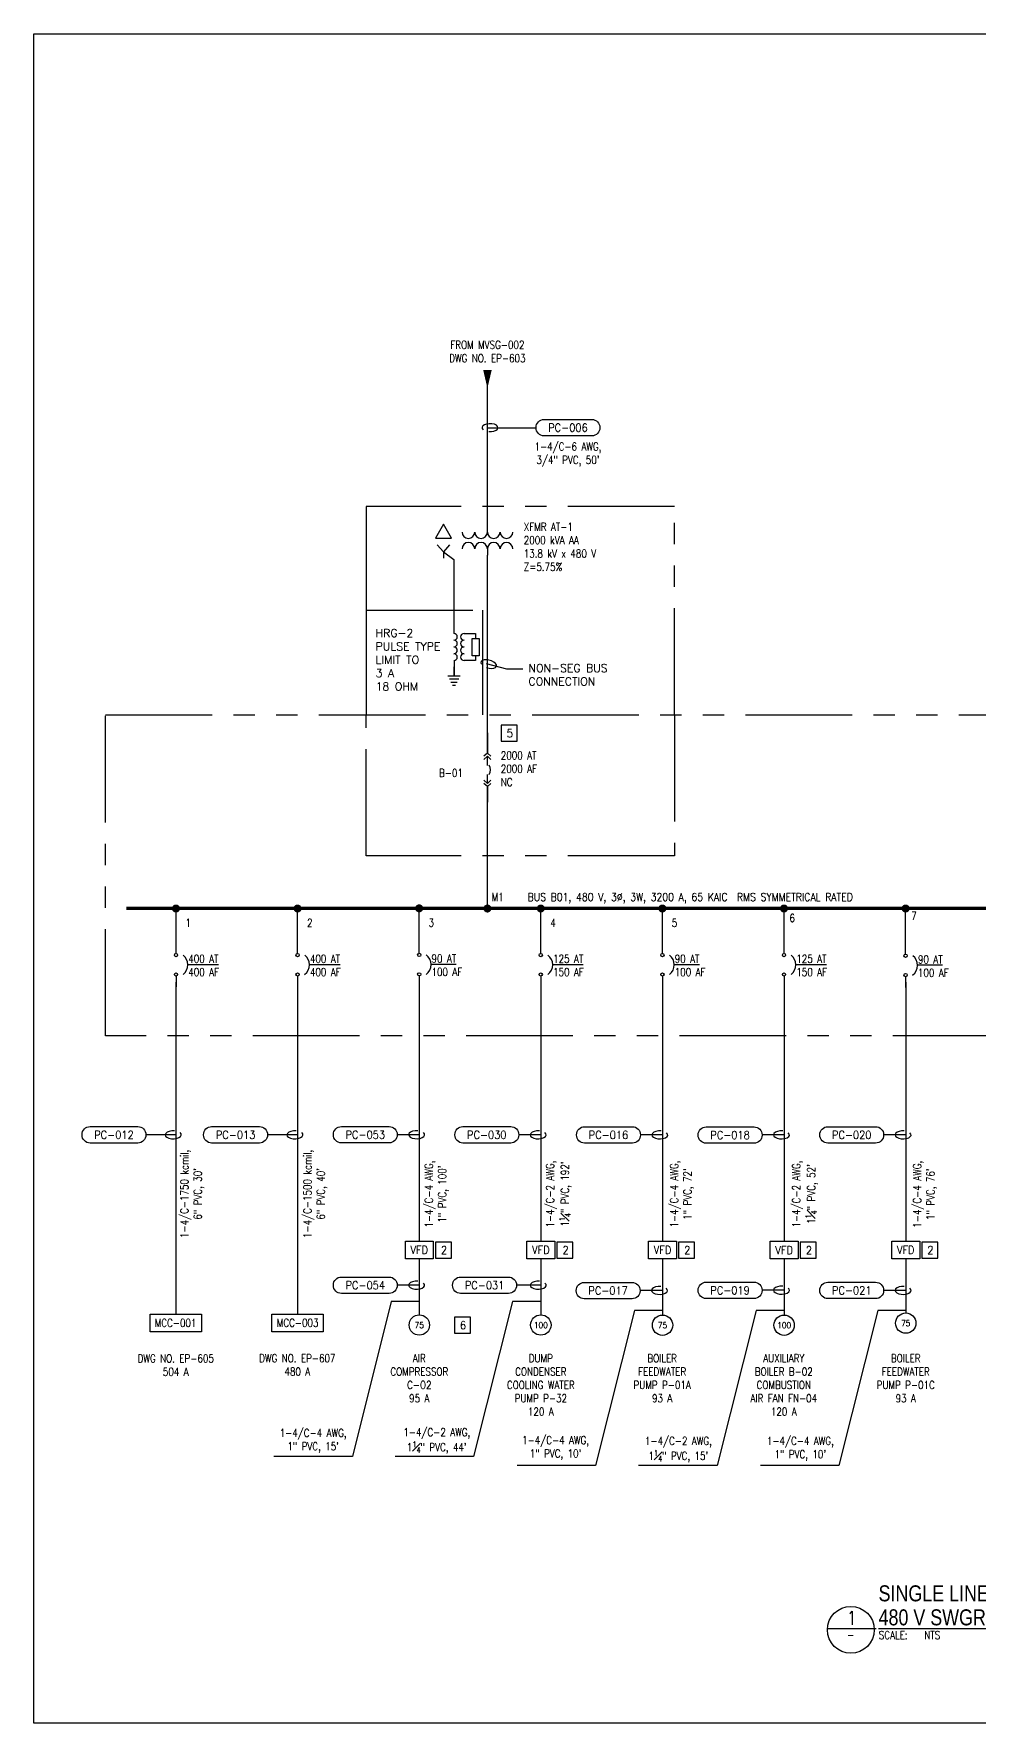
# Model space of a CAD drawing. Extents: x 4.3 to 27.9, y 0.8 to 20.6.
# Drawn here: x 4.27 to 15.35, y 0.83 to 20.62 of the extents above; entities that cross this region are included whole.
import ezdxf
from ezdxf.enums import TextEntityAlignment as Align

# ---------------------------------------------------------------- set-up
doc = ezdxf.new("R2010")
doc.units = 0
doc.header["$MEASUREMENT"] = 0
doc.linetypes.add('PHANTOM', pattern=[2.5, 1.25, -0.25, 0.25, -0.25, 0.25, -0.25])
doc.layers.get('0').update_dxf_attribs({"linetype": 'CONTINUOUS'})
doc.layers.get('Defpoints').update_dxf_attribs({"linetype": 'CONTINUOUS'})
for name, color, linetype in [('D-DETL-TITLE', 2, 'CONTINUOUS'), ('E-1L-N2', 4, 'CONTINUOUS'), ('e-busline', 4, 'CONTINUOUS'), ('E-Cable Tag', 2, 'CONTINUOUS'), ('E-Cable Tag Dims', 3, 'CONTINUOUS'), ('e-ckt_line', 4, 'CONTINUOUS'), ('E-ENCLOSURE', 1, 'PHANTOM'), ('e-line-lwt2', 2, 'CONTINUOUS'), ('e-line-lwt3', 4, 'CONTINUOUS'), ('E-LINE-LWT4', 4, 'CONTINUOUS'), ('e-line-lwt5', 13, 'CONTINUOUS'), ('e-line-text', 2, 'CONTINUOUS'), ('G-Dimns-N', 3, 'CONTINUOUS'), ('G-Text-N', 2, 'CONTINUOUS')]:
    doc.layers.add(name, color=color, linetype=linetype)
doc.styles.add('BOLD', font='helvs1.shx', dxfattribs={"width": 0.8})
doc.styles.add('cb-ps1-8', font='SIMPLEX.shx', dxfattribs={"width": 0.8, "height": 0.125})
doc.styles.add('ROMANS', font='ROMANS.shx')
doc.styles.add('ROMANSCC', font='ROMANS.SHX', dxfattribs={"width": 0.8, "height": 0.125, "bigfont": 'bigfont.shx'})
doc.styles.add('rs', font='romans.shx', dxfattribs={"width": 0.8, "height": 0.1})
doc.styles.add('STD3-32', font='MONOSI.SHX', dxfattribs={"width": 0.85, "height": 0.09375})
doc.dimstyles.new('dim', dxfattribs={"dimtxt": 0.09375, "dimasz": 0.125, "dimexe": 0.125, "dimexo": 0.0625, "dimgap": 0.0625, "dimtad": 1, "dimdec": 5, "dimzin": 3, "dimdsep": 46, "dimlunit": 4, "dimtxsty": 'rs', "dimblk": 'ARCHTICK', "dimcen": -0.09375, "dimdle": 0.125, "dimclrd": 1, "dimclre": 256, "dimclrt": 256, "dimazin": 1, "dimtfac": 1, "dimtdec": 5, "dimtix": 1, "dimtmove": 2, "dimatfit": 3, "dimldrblk": '$loop', "dimfxl": 1, "dimfrac": 1, "dimtolj": 1, "dimtzin": 0, "dimarcsym": 0})

# ---------------------------------------------------------------- blocks, each defined once
blk = doc.blocks.new('E-LINE-0028A')
at = {"layer": 'e-ckt_line'}
for p, q in [((0, 0.129), (0, 0)), ((0, 0), (0, -0.19)), ((0, -0.19), (-0.055, -0.239)), ((0, -0.239), (-0.055, -0.288)), ((0.055, -0.239), (0, -0.19)), ((0, -0.381), (0, -0.239)), ((0.055, -0.288), (0, -0.239)), ((0, -0.664), (0, -0.522)), ((0, -0.664), (-0.055, -0.615)), ((0, -0.713), (-0.055, -0.664)), ((0.055, -0.615), (0, -0.664)), ((0.055, -0.664), (0, -0.713)), ((0, -0.713), (0, -0.954))]:
    blk.add_line(p, q, dxfattribs=at)
blk.add_ellipse((-0.035, -0.451), major_axis=(0, 0.106), ratio=0.788845, start_param=3.982646, end_param=5.442117, dxfattribs=at)
blk = doc.blocks.new('transformer')
for p, q in [((0.459, 0.359), (0.459, 0.457)), ((0.459, 0.097), (0.459, 0))]:
    blk.add_line(p, q)
for centre, start, end in [((0.162, 0.359), 180, 0), ((0.36, 0.359), 180, 360), ((0.558, 0.359), 180, 0), ((0.757, 0.359), 180, 360), ((0.162, 0.097), 360, 180), ((0.36, 0.097), 0, 180), ((0.558, 0.097), 360, 180), ((0.757, 0.097), 0, 180)]:
    blk.add_arc(centre, 0.099, start, end)
blk = doc.blocks.new('G-SYMB-0001')
at = {"layer": 'D-DETL-TITLE'}
blk.add_line((-0.73, 0), (0.031, 0), dxfattribs=at)
at = {"layer": 'D-DETL-TITLE', "color": 4}
blk.add_circle((-0.365, -0.019), 0.366, dxfattribs=at)
at = {"layer": 'D-DETL-TITLE', "color": 3, "style": 'cb-ps1-8', "width": 0.8}
blk.add_text('SCALE:', height=0.125, dxfattribs=at).set_placement((0.073, -0.164))
at = {"layer": 'D-DETL-TITLE', "style": 'BOLD', "width": 0.8}
for tag, p in [('UPPER_TITLE', (0.069, 0.425)), ('LOWER_TITLE', (0.069, 0.05))]:
    blk.add_attdef(tag, p, '', height=0.25, dxfattribs=at)
at = {"layer": 'D-DETL-TITLE', "style": 'cb-ps1-8', "width": 0.8}
blk.add_attdef('DETAIL_TAG', text='', height=0.211, dxfattribs=at).set_placement((-0.353, 0.059), align=Align.CENTER)
at = {"layer": 'D-DETL-TITLE', "color": 3, "style": 'cb-ps1-8', "width": 0.8}
blk.add_attdef('DETAIL_SHEET', text='', height=0.125, dxfattribs=at).set_placement((-0.365, -0.164), align=Align.CENTER)
blk.add_attdef('SCALE', (0.784, -0.164), '', height=0.125, dxfattribs=at)
blk = doc.blocks.new('$loop')
blk.add_ellipse((-0.25, 0), major_axis=(0.75, 0), ratio=0.5, start_param=1.415416, end_param=6.849418)
blk = doc.blocks.new('_ArchTick')
at = {"color": 0, "linetype": 'ByBlock', "const_width": 0.15}
blk.add_lwpolyline([(-0.5, -0.5), (0.5, 0.5)], dxfattribs=at)
blk = doc.blocks.new('SLD-MTR')
at = {"layer": 'E-1L-N2'}
blk.add_circle((0, -0.159), 0.159, dxfattribs=at)
at = {"layer": 'e-line-text', "style": 'ROMANS', "width": 0.9, "flags": 4}
blk.add_attdef('MOTORRATING', text='', height=0.0937, dxfattribs=at).set_placement((0, -0.16), align=Align.MIDDLE_CENTER)
blk = doc.blocks.new('E2')
for centre, start, end in [((-0.1875, 0), 180, 0), ((-0.0625, 0), 180, 0), ((0.0625, 0), 180, 0), ((0.1875, 0), 180, 0), ((-0.1875, -0.1875), 0, 180), ((-0.0625, -0.1875), 0, 180), ((0.0625, -0.1875), 0, 180), ((0.1875, -0.1875), 0, 180)]:
    blk.add_arc(centre, 0.0625, start, end)
blk = doc.blocks.new('G-KEYN-0003')
blk.add_lwpolyline([(-0.135, 0.125), (-0.135, -0.125), (0.115, -0.125), (0.115, 0.125)], close=True)
at = {"style": 'STD3-32', "width": 0.85}
blk.add_attdef('NO', text='', height=0.0938, dxfattribs=at).set_placement((0, 0), align=Align.MIDDLE)
blk = doc.blocks.new('E-Cable Tag')
at = {"layer": 'E-Cable Tag'}
blk.add_lwpolyline([(-0.374, 0.128), (0.374, 0.128, -0.414214), (0.499, 0.003), (0.499, -0.003, -0.414214), (0.374, -0.128), (-0.374, -0.128, -0.414214), (-0.499, -0.003), (-0.499, 0.003, -0.414214)], format="xyb", close=True, dxfattribs=at)
at = {"layer": 'E-Cable Tag', "style": 'ROMANS', "width": 0.9}
blk.add_attdef('CELEMFR5-R1(1)', text='', height=0.125, dxfattribs=at).set_placement((0, 0), align=Align.MIDDLE_CENTER)
blk = doc.blocks.new('VFD')
at = {"layer": 'G-Text-N'}
blk.add_lwpolyline([(-0.218, 0), (0.218, 0), (0.218, -0.277), (-0.218, -0.277)], close=True, dxfattribs=at)
at = {"layer": 'G-Text-N', "style": 'ROMANS', "width": 0.9}
blk.add_attdef('VFD', text='', height=0.125, dxfattribs=at).set_placement((0, -0.139), align=Align.MIDDLE_CENTER)
blk = doc.blocks.new('e-ground')
at = {"layer": 'e-line-lwt3'}
for p, q in [((0.097, 0), (-0.097, 0)), ((0, 0), (0, 0.146)), ((0.073, -0.049), (-0.073, -0.049)), ((-0.049, -0.097), (0.049, -0.097)), ((0.024, -0.146), (-0.024, -0.146))]:
    blk.add_line(p, q, dxfattribs=at)
blk = doc.blocks.new('CB BOLT ON')
at = {"layer": 'E-LINE-LWT4', "linetype": 'Continuous'}
for centre in [(4.385, 22.683), (4.385, 22.38)]:
    blk.add_circle(centre, 0.0256, dxfattribs=at)
blk.add_arc((4.381, 22.532), 0.19, 306.8129, 52.8429, dxfattribs=at)

msp = doc.modelspace()

# ---------------------------------------------------------------- linework, layer by layer
at = {"layer": 'Defpoints', "color": 3}
for p, q in [((8.464, 5.771), (8.009, 3.955)), ((8.792, 5.771), (8.464, 5.771)), ((9.883, 5.771), (9.429, 3.955)), ((10.212, 5.771), (9.883, 5.771)), ((11.312, 5.667), (10.858, 3.851)), ((11.641, 5.667), (11.312, 5.667)), ((12.738, 5.667), (12.283, 3.851)), ((13.066, 5.667), (12.738, 5.667)), ((14.164, 5.667), (13.709, 3.851)), ((14.492, 5.667), (14.164, 5.667)), ((8.009, 3.955), (7.088, 3.955)), ((9.429, 3.955), (8.508, 3.955)), ((10.858, 3.851), (9.937, 3.851)), ((12.283, 3.851), (11.362, 3.851)), ((13.709, 3.851), (12.789, 3.851))]:
    msp.add_line(p, q, dxfattribs=at)
at = {"layer": 'Defpoints'}
msp.add_lwpolyline([(4.274, 20.622), (27.938, 20.622), (27.938, 0.831), (4.274, 0.831)], close=True, dxfattribs=at)
at = {"layer": 'e-busline', "linetype": 'PHANTOM'}
msp.add_line((14.491, 10.206), (14.491, 10.389), dxfattribs=at)
at = {"layer": 'e-busline', "const_width": 0.0375, "flags": 128}
msp.add_lwpolyline([(5.358, 10.377), (16.184, 10.377)], dxfattribs=at)
at = {"layer": 'e-busline', "const_width": 0.0469, "flags": 128}
for points in [[(5.917, 10.375, 1), (5.964, 10.375, 1)], [(7.342, 10.375, 1), (7.389, 10.375, 1)], [(8.767, 10.377, 1), (8.814, 10.377, 1)], [(9.567, 10.375, 1), (9.614, 10.375, 1)], [(10.192, 10.375, 1), (10.239, 10.375, 1)], [(11.617, 10.375, 1), (11.664, 10.375, 1)], [(13.042, 10.375, 1), (13.089, 10.375, 1)], [(14.467, 10.375, 1), (14.514, 10.375, 1)]]:
    msp.add_lwpolyline(points, format="xyb", close=True, dxfattribs=at)
at = {"layer": 'E-ENCLOSURE'}
for points in [[(8.168, 15.086), (8.168, 13.871), (9.533, 13.871), (9.533, 12.645)], [(11.781, 12.645), (11.781, 15.086), (8.168, 15.086)], [(11.781, 12.645), (11.781, 10.991), (8.168, 10.991), (8.168, 12.645)]]:
    msp.add_lwpolyline(points, dxfattribs=at)
at = {"layer": 'E-ENCLOSURE', "flags": 128}
msp.add_lwpolyline([(8.168, 13.871), (8.168, 12.645), (8.168, 12.645)], dxfattribs=at)
at = {"layer": 'E-ENCLOSURE'}
msp.add_lwpolyline([(5.114, 12.645), (15.59, 12.645), (15.59, 8.883), (5.114, 8.883)], close=True, dxfattribs=at)
at = {"layer": 'e-line-lwt2'}
for points in [[(5.639, 5.624), (6.241, 5.624), (6.241, 5.416), (5.639, 5.416)], [(7.064, 5.624), (7.667, 5.624), (7.667, 5.416), (7.064, 5.416)]]:
    msp.add_lwpolyline(points, close=True, dxfattribs=at)
at = {"layer": 'e-line-lwt3'}
for p, q in [((9.074, 14.555), (9.198, 14.463)), ((9.198, 14.463), (9.198, 13.596)), ((9.316, 13.596), (9.452, 13.596)), ((9.452, 13.596), (9.452, 13.54)), ((9.199, 13.281), (9.199, 13.098)), ((9.452, 13.281), (9.316, 13.281)), ((9.452, 13.337), (9.452, 13.281)), ((5.941, 9.848), (5.941, 9.997)), ((7.366, 9.848), (7.366, 9.997)), ((8.791, 9.85), (8.791, 9.999)), ((10.216, 9.848), (10.216, 9.997)), ((11.641, 9.848), (11.641, 9.997)), ((13.066, 9.848), (13.066, 9.997)), ((14.491, 9.841), (14.491, 9.991)), ((5.941, 9.583), (5.941, 9.457)), ((7.366, 9.583), (7.366, 9.457)), ((8.791, 9.585), (8.791, 9.459)), ((10.216, 9.583), (10.216, 9.457)), ((11.641, 9.583), (11.641, 9.457)), ((13.066, 9.583), (13.066, 9.457)), ((14.491, 9.576), (14.491, 9.451))]:
    msp.add_line(p, q, dxfattribs=at)
msp.add_lwpolyline([(9.412, 13.54), (9.492, 13.54), (9.492, 13.337), (9.412, 13.337)], close=True, dxfattribs=at)
msp.add_solid([(9.64, 16.682), (9.59, 16.47), (9.541, 16.682)], dxfattribs=at)
at = {"layer": 'e-line-lwt5'}
for p, q in [((9.59, 14.859), (9.59, 16.682)), ((9.59, 12.196), (9.59, 14.516)), ((9.59, 10.375), (9.59, 11.803)), ((5.941, 9.997), (5.941, 10.375)), ((7.366, 9.997), (7.366, 10.375)), ((8.791, 9.999), (8.791, 10.377)), ((10.216, 9.997), (10.216, 10.375)), ((11.641, 9.997), (11.641, 10.375)), ((13.066, 9.997), (13.066, 10.375)), ((14.491, 9.997), (14.491, 10.375)), ((5.94, 9.514), (5.94, 5.624)), ((7.366, 9.514), (7.366, 5.626)), ((8.792, 9.515), (8.792, 6.48)), ((10.216, 9.514), (10.216, 6.48)), ((11.642, 9.514), (11.642, 6.479)), ((13.067, 9.514), (13.067, 6.477)), ((14.492, 9.514), (14.492, 6.479)), ((8.792, 6.272), (8.792, 5.615)), ((10.216, 6.272), (10.216, 5.615)), ((11.642, 6.271), (11.642, 5.613)), ((13.067, 6.269), (13.067, 5.613)), ((14.492, 6.271), (14.492, 5.637))]:
    msp.add_line(p, q, dxfattribs=at)
at = {"layer": 'G-Text-N'}
for p, q in [((9.001, 14.637), (9.074, 14.555)), ((9.147, 14.637), (9.074, 14.555)), ((9.074, 14.555), (9.074, 14.481))]:
    msp.add_line(p, q, dxfattribs=at)
msp.add_lwpolyline([(9.076, 14.879), (8.981, 14.715), (9.17, 14.715)], close=True, dxfattribs=at)

# ---------------------------------------------------------------- block references
at = {"layer": 'D-DETL-TITLE', "xscale": 0.75, "yscale": 0.75, "zscale": 0.75}
msp.add_blockref('G-SYMB-0001', (14.122, 1.94), dxfattribs=at).add_auto_attribs({'UPPER_TITLE': 'SINGLE LINE DIAGRAM', 'LOWER_TITLE': '%%u480 V SWGR LVSG-001', 'DETAIL_TAG': '1', 'DETAIL_SHEET': '-', 'SCALE': 'NTS'})
at = {"layer": 'E-Cable Tag', "xscale": 0.75, "yscale": 0.75, "zscale": 0.75}
for p, values in [((5.214, 7.724), {'CELEMFR5-R1(1)': 'PC-012'}), ((6.639, 7.724), {'CELEMFR5-R1(1)': 'PC-013'}), ((8.159, 7.725), {'CELEMFR5-R1(1)': 'PC-053'}), ((9.583, 7.724), {'CELEMFR5-R1(1)': 'PC-030'}), ((11.009, 7.723), {'CELEMFR5-R1(1)': 'PC-016'}), ((12.434, 7.721), {'CELEMFR5-R1(1)': 'PC-018'}), ((13.859, 7.723), {'CELEMFR5-R1(1)': 'PC-020'}), ((8.159, 5.962), {'CELEMFR5-R1(1)': 'PC-054'}), ((9.557, 5.962), {'CELEMFR5-R1(1)': 'PC-031'}), ((11.005, 5.899), {'CELEMFR5-R1(1)': 'PC-017'}), ((12.434, 5.902), {'CELEMFR5-R1(1)': 'PC-019'}), ((13.859, 5.901), {'CELEMFR5-R1(1)': 'PC-021'})]:
    msp.add_blockref('E-Cable Tag', p, dxfattribs=at).add_auto_attribs(values)
at = {"layer": 'e-line-lwt3', "xscale": 0.75, "yscale": 0.75, "zscale": 0.75}
for name, p in [('transformer', (9.246, 14.516)), ('E-LINE-0028A', (9.59, 12.338)), ('CB BOLT ON', (2.652, -7.183)), ('CB BOLT ON', (4.077, -7.183)), ('CB BOLT ON', (5.502, -7.181)), ('CB BOLT ON', (6.927, -7.183)), ('CB BOLT ON', (8.352, -7.183)), ('CB BOLT ON', (9.777, -7.183)), ('CB BOLT ON', (11.202, -7.19))]:
    msp.add_blockref(name, p, dxfattribs=at)
at = {"layer": 'e-line-lwt3', "xscale": 0.6300000000000026, "yscale": 0.6300000000000026, "zscale": 0.6300000000000026, "rotation": 270}
msp.add_blockref('E2', (9.316, 13.439), dxfattribs=at)
at = {"layer": 'e-line-lwt3', "xscale": 0.75, "yscale": 0.75, "zscale": 0.75}
for p, values in [((8.792, 5.615), {'MOTORRATING': '75'}), ((10.216, 5.615), {'MOTORRATING': '100'}), ((11.642, 5.613), {'MOTORRATING': '75'}), ((13.067, 5.613), {'MOTORRATING': '100'}), ((14.492, 5.637), {'MOTORRATING': '75'})]:
    msp.add_blockref('SLD-MTR', p, dxfattribs=at).add_auto_attribs(values)
at = {"layer": 'G-Text-N', "xscale": 0.75, "yscale": 0.75, "zscale": 0.75}
for name, p, values in [('E-Cable Tag', (10.534, 16.008), {'CELEMFR5-R1(1)': 'PC-006'}), ('VFD', (8.792, 6.48), {'VFD': 'VFD'}), ('VFD', (10.216, 6.48), {'VFD': 'VFD'}), ('VFD', (11.642, 6.479), {'VFD': 'VFD'}), ('VFD', (13.067, 6.477), {'VFD': 'VFD'}), ('VFD', (14.492, 6.479), {'VFD': 'VFD'})]:
    msp.add_blockref(name, p, dxfattribs=at).add_auto_attribs(values)
msp.add_blockref('e-ground', (9.199, 13.098), dxfattribs=at)
at = {"layer": 'G-Text-N'}
ref = msp.add_blockref('G-KEYN-0003', (9.853, 12.428), dxfattribs=dict(at, xscale=0.75, yscale=0.75, zscale=0.75))
ref.add_attrib('NO', '5', dxfattribs={"layer": '0', "height": 0.0938, "style": 'ROMANS', "width": 0.9}).set_placement((9.853, 12.428), align=Align.MIDDLE)
ref = msp.add_blockref('G-KEYN-0003', (9.082, 6.374), dxfattribs=dict(at, xscale=0.75, yscale=0.75, zscale=0.75))
ref.add_attrib('NO', '2', dxfattribs={"layer": '0', "height": 0.0938, "style": 'ROMANS', "width": 0.9}).set_placement((9.082, 6.374), align=Align.MIDDLE)
ref = msp.add_blockref('G-KEYN-0003', (10.506, 6.374), dxfattribs=dict(at, xscale=0.75, yscale=0.75, zscale=0.75))
ref.add_attrib('NO', '2', dxfattribs={"layer": '0', "height": 0.0938, "style": 'ROMANS', "width": 0.9}).set_placement((10.506, 6.374), align=Align.MIDDLE)
ref = msp.add_blockref('G-KEYN-0003', (11.932, 6.373), dxfattribs=dict(at, xscale=0.75, yscale=0.75, zscale=0.75))
ref.add_attrib('NO', '2', dxfattribs={"layer": '0', "height": 0.0938, "style": 'ROMANS', "width": 0.9}).set_placement((11.932, 6.373), align=Align.MIDDLE)
ref = msp.add_blockref('G-KEYN-0003', (13.357, 6.371), dxfattribs=dict(at, xscale=0.75, yscale=0.75, zscale=0.75))
ref.add_attrib('NO', '2', dxfattribs={"layer": '0', "height": 0.0938, "style": 'ROMANS', "width": 0.9}).set_placement((13.357, 6.371), align=Align.MIDDLE)
ref = msp.add_blockref('G-KEYN-0003', (14.782, 6.373), dxfattribs=dict(at, xscale=0.75, yscale=0.75, zscale=0.75))
ref.add_attrib('NO', '2', dxfattribs={"layer": '0', "height": 0.0938, "style": 'ROMANS', "width": 0.9}).set_placement((14.782, 6.373), align=Align.MIDDLE)
ref = msp.add_blockref('G-KEYN-0003', (9.304, 5.494), dxfattribs=dict(at, xscale=0.75, yscale=0.75, zscale=0.75))
ref.add_attrib('NO', '6', dxfattribs={"layer": '0', "height": 0.0938, "style": 'ROMANS', "width": 0.9}).set_placement((9.304, 5.494), align=Align.MIDDLE)

# ---------------------------------------------------------------- texts
at = {"layer": 'G-Text-N', "linetype": 'Continuous', "style": 'ROMANS', "width": 0.8}
for s, p in [('B-01', (9.023, 11.916)), ('M1', (9.639, 10.463)), ('6', (13.129, 10.217, -135)), ('7', (14.557, 10.241, -135))]:
    msp.add_text(s, height=0.0938, dxfattribs=at).set_placement(p)
at = {"layer": 'G-Text-N', "style": 'ROMANSCC', "width": 0.85}
msp.add_text('BUS B01, 480 V, 3%%C, 3W, 3200 A, 65 KAIC  RMS SYMMETRICAL RATED', height=0.09375, dxfattribs=at).set_placement((10.062, 10.463))
at = {"layer": 'G-Text-N', "style": 'ROMANSCC', "width": 0.8}
for s, p in [('MCC-001', (5.936, 5.52)), ('MCC-003', (7.366, 5.522))]:
    msp.add_text(s, height=0.0938, dxfattribs=at).set_placement(p, align=Align.MIDDLE_CENTER)
at = {"layer": 'G-Text-N'}
for s, insert, char_height, width, attachment_point, style in [('{\\Fromans|c0;FROM MVSG-002\\PDWG NO. EP-603}', (9.59, 17.025), 0.09375, 1.11698, 2, 'ROMANSCC'), ('\\A1;{\\Fromans|c0;1-4/C-6 AWG, \\P3/4" PVC, 50\'}', (10.534, 15.833), 0.09375, 1.21849, 2, 'ROMANSCC'), ('{\\Fromans|c0;XFMR AT-1\\P2000 kVA AA\\P13.8 kV x 480 V\\PZ=5.75%}', (10.016, 14.893), 0.09375, 1.20921, 1, 'ROMANSCC'), ('HRG-2\\PPULSE TYPE\\PLIMIT TO \\P3 A\\P18 OHM', (8.28, 13.649), 0.0938, 0.93102, 1, 'ROMANS'), ('NON-SEG BUS CONNECTION', (10.071, 13.238), 0.09375, 1.07279, 1, 'ROMANS'), ('{\\Fromans|c0;2000 AT\\P2000 AF\\PNC}', (9.747, 12.215), 0.09375, 1.20921, 1, 'ROMANSCC'), ('{\\Fromans|c0;1}', (6.051, 10.254), 0.09375, 1.17188, 1, 'ROMANSCC'), ('{\\Fromans|c0;2}', (7.476, 10.254), 0.09375, 1.17188, 1, 'ROMANSCC'), ('{\\Fromans|c0;3}', (8.901, 10.256), 0.09375, 1.17188, 1, 'ROMANSCC'), ('{\\Fromans|c0;4}', (10.326, 10.254), 0.09375, 1.17188, 1, 'ROMANSCC'), ('{\\Fromans|c0;5}', (11.751, 10.254), 0.09375, 1.17188, 1, 'ROMANSCC'), ('{\\Fromans|c0;\\L400 AT\\P\\l400 AF}', (6.085, 9.833), 0.09375, 0.42485, 1, 'ROMANSCC'), ('{\\Fromans|c0;\\L400 AT\\P\\l400 AF}', (7.51, 9.833), 0.09375, 0.46647, 1, 'ROMANSCC'), ('{\\Fromans|c0;\\L90 AT\\P\\l100 AF}', (8.935, 9.835), 0.09375, 0.4415, 1, 'ROMANSCC'), ('{\\Fromans|c0;\\L125 AT\\P\\l150 AF}', (10.36, 9.833), 0.09375, 0.41653, 1, 'ROMANSCC'), ('{\\Fromans|c0;\\L90 AT\\P\\l100 AF}', (11.785, 9.833), 0.09375, 0.41653, 1, 'ROMANSCC'), ('{\\Fromans|c0;\\L125 AT\\P\\l150 AF}', (13.21, 9.833), 0.09375, 0.42485, 1, 'ROMANSCC'), ('{\\Fromans|c0;\\L90 AT\\P\\l100 AF}', (14.635, 9.826), 0.09375, 0.44982, 1, 'ROMANSCC'), ('{\\Fromans|c0;DWG NO. EP-605\\P504 A}', (5.938, 5.151), 0.09375, 1.17188, 2, 'ROMANSCC'), ('{\\Fromans|c0;DWG NO. EP-607\\P480 A}', (7.363, 5.153), 0.09375, 1.17188, 2, 'ROMANSCC'), ('{\\Fromans|c0;AIR COMPRESSOR C-O2\\P95 A}', (8.792, 5.153), 0.09375, 0.90929, 2, 'ROMANSCC'), ('{\\Fromans|c0;DUMP CONDENSER COOLING WATER PUMP P-32 \\P120 A}', (10.216, 5.153), 0.09375, 0.90929, 2, 'ROMANSCC'), ('{\\Fromans|c0;BOILER \\PFEEDWATER\\PPUMP P-01A\\P93 A}', (11.638, 5.153), 0.09375, 1.17188, 2, 'ROMANSCC'), ('{\\Fromans|c0;AUXILIARY\\PBOILER B-02\\PCOMBUSTION\\PAIR FAN FN-04\\P120 A}', (13.063, 5.153), 0.09375, 1.17188, 2, 'ROMANSCC'), ('{\\Fromans|c0;BOILER\\PFEEDWATER\\PPUMP P-01C\\P93 A}', (14.492, 5.153), 0.09375, 1.38776, 2, 'ROMANSCC'), ('\\A1;{\\Fromans|c0;1-4/C-4 AWG, \\P1" PVC, 15\'}', (7.548, 4.278), 0.09375, 1.21849, 2, 'ROMANSCC'), ('\\A1;{\\Fromans|c0;1-4/C-2 AWG, \\P1\\H0.7x;\\S1#4;\\H1.4286x;" PVC, 44\'}', (8.997, 4.287), 0.09375, 1.21849, 2, 'ROMANSCC'), ('\\A1;{\\Fromans|c0;1-4/C-4 AWG, \\P1" PVC, 10\'}', (10.389, 4.194), 0.09375, 1.21849, 2, 'ROMANSCC'), ('\\A1;{\\Fromans|c0;1-4/C-2 AWG,\\P1\\H0.7x;\\S1#4;\\H1.4286x;" PVC, 15\'}', (11.828, 4.185), 0.09375, 1.21849, 2, 'ROMANSCC'), ('\\A1;{\\Fromans|c0;1-4/C-4 AWG, \\P1" PVC, 10\'}', (13.257, 4.185), 0.09375, 1.21849, 2, 'ROMANSCC')]:
    msp.add_mtext(s, dxfattribs=dict(at, insert=insert, char_height=char_height, width=width, attachment_point=attachment_point, style=style))
at = {"layer": 'G-Text-N', "char_height": 0.09375, "width": 1.21849, "attachment_point": 2, "rotation": 90, "style": 'ROMANSCC'}
for s, insert in [('\\A1;{\\Fromans|c0;1-4/C-1750 kcmil,\\P6" PVC, 30\'}', (5.992, 7.032)), ('\\A1;{\\Fromans|c0;1-4/C-1500 kcmil, \\P6" PVC, 40\'}', (7.434, 7.032)), ('\\A1;{\\Fromans|c0;1-4/C-4 AWG, \\P1" PVC, 100\'}', (8.857, 7.03)), ('\\A1;{\\Fromans|c0;1-4/C-2 AWG, \\P1\\H0.7x;\\S1#4;\\H1.4286x;" PVC, 192\'}', (10.277, 7.03)), ('\\A1;{\\Fromans|c0;1-4/C-4 AWG, \\P1" PVC, 72\'}', (11.731, 7.03)), ('\\A1;{\\Fromans|c0;1-4/C-2 AWG, \\P1\\H0.7x;\\S1#4;\\H1.4286x;" PVC, 52\'}', (13.163, 7.03)), ('\\A1;{\\Fromans|c0;1-4/C-4 AWG, \\P1" PVC, 76\'}', (14.579, 7.028))]:
    msp.add_mtext(s, dxfattribs=dict(at, insert=insert))

# ---------------------------------------------------------------- leaders
at = {"layer": 'E-Cable Tag Dims'}
for points in [[(9.589, 16.008), (10.16, 16.008)], [(5.94, 7.724), (5.588, 7.724)], [(7.366, 7.724), (7.013, 7.724)], [(8.792, 7.725), (8.534, 7.725)], [(10.216, 7.724), (9.957, 7.724)], [(11.642, 7.723), (11.384, 7.723)], [(13.067, 7.723), (12.809, 7.723)], [(14.492, 7.723), (14.234, 7.723)], [(8.792, 5.962), (8.534, 5.962)], [(10.217, 5.962), (9.931, 5.962)], [(11.638, 5.901), (11.379, 5.901)], [(13.067, 5.904), (12.809, 5.904)], [(14.492, 5.901), (14.234, 5.901)]]:
    msp.add_leader(points, dimstyle='dim', override={"dimtad": 0, "dimclrd": 256}, dxfattribs=at)
at = {"layer": 'G-Dimns-N'}
msp.add_leader([(9.575, 13.247), (9.813, 13.181), (10.004, 13.181)], dimstyle='dim', override={"dimtad": 0, "dimclrd": 256}, dxfattribs=at)

doc.saveas('drawing.dxf')
